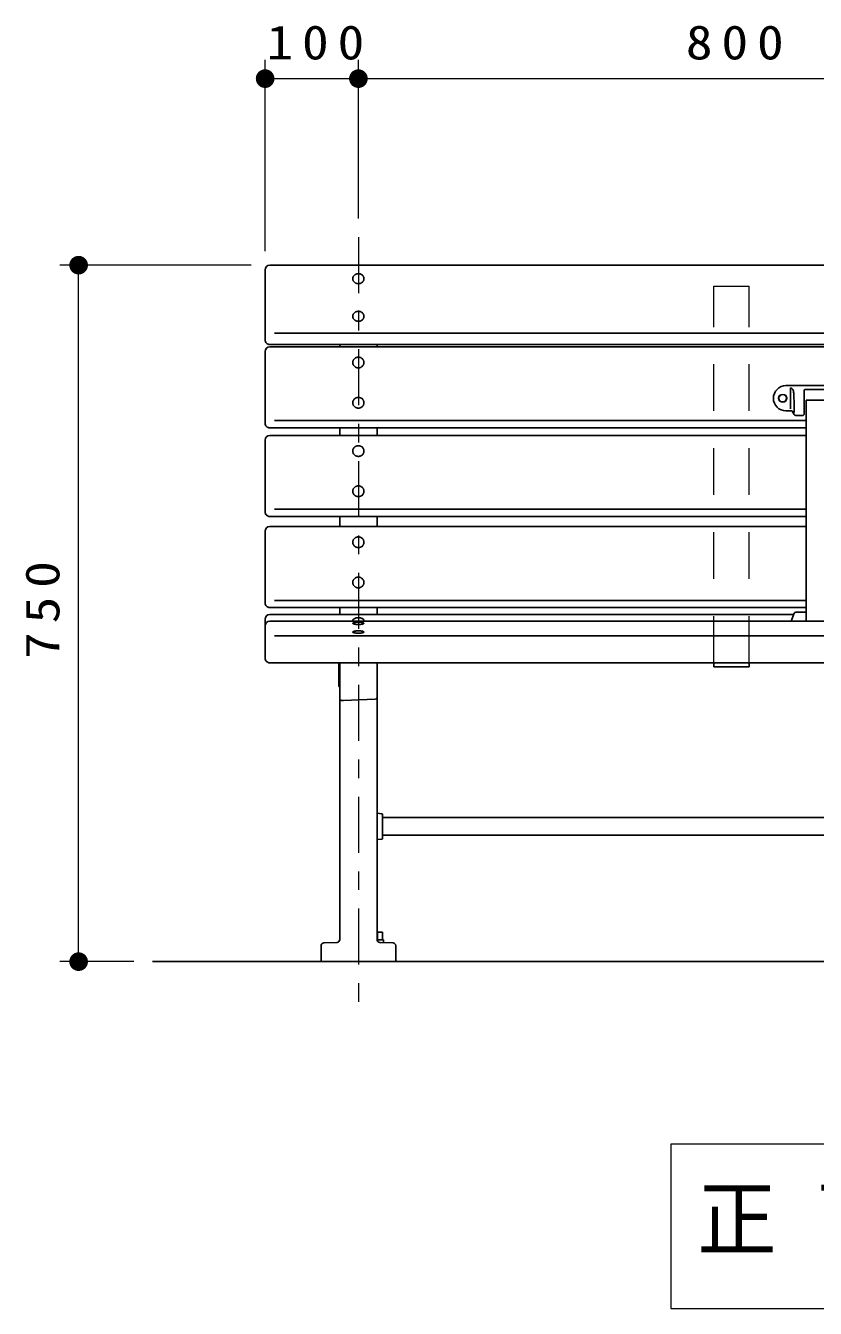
# Model space of a CAD drawing. Units: millimetres on the paper, scale 1:20. Extents: x -365 to 12, y -47 to 257.
# Drawn here: x -312.4 to -270.1, y 70.8 to 139.6 of the extents above; entities that cross this region are included whole.
import ezdxf

# ---------------------------------------------------------------- set-up
doc = ezdxf.new("R2010")
doc.units = ezdxf.units.MM
doc.linetypes.add('USER1', pattern=[4.5, 2.5, -2])
doc.linetypes.add('USER2', pattern=[6, 3, -1, 1, -1])
doc.layers.add('LY_1', color=7, linetype='Continuous', lineweight=25)
doc.styles.add('ＭＳ ゴシック', font='')
doc.styles.get('ＭＳ ゴシック').set_extended_font_data('MS Gothic')

# ---------------------------------------------------------------- blocks, each defined once
blk = doc.blocks.new('filled_dot')
at = {"color": 0, "linetype": 'Continuous', "lineweight": -2, "const_width": 1.25}
blk.add_lwpolyline([(-0.625, 0, 1), (0.625, 0, 1)], format="xyb", close=True, dxfattribs=at)

msp = doc.modelspace()

# ---------------------------------------------------------------- linework, layer by layer
at = {"layer": 'LY_1', "lineweight": 13}
for p, q in [((-299.596, 127.526), (-299.596, 137.776)), ((-294.596, 129.276), (-294.596, 137.776)), ((-299.596, 136.776), (-294.596, 136.776)), ((-294.596, 136.776), (-254.596, 136.776)), ((-300.346, 126.776), (-310.596, 126.776)), ((-309.596, 89.435), (-309.596, 126.776)), ((-306.63, 89.435), (-310.596, 89.435)), ((-277.84, 79.647), (-277.84, 70.847)), ((-230.04, 79.647), (-277.84, 79.647)), ((-277.84, 70.847), (-230.04, 70.847))]:
    msp.add_line(p, q, dxfattribs=at)
at = {"layer": 'LY_1', "linetype": 'USER2', "lineweight": 13}
msp.add_line((-294.596, 128.276), (-294.596, 86.345), dxfattribs=at)
at = {"layer": 'LY_1', "color": 4}
for p, q in [((-299.346, 126.776), (-209.846, 126.776)), ((-299.596, 126.526), (-299.596, 122.773)), ((-299.346, 122.523), (-209.846, 122.523)), ((-295.596, 122.523), (-295.596, 122.393)), ((-293.596, 122.523), (-293.596, 122.393)), ((-299.596, 122.143), (-299.596, 118.3)), ((-299.346, 122.393), (-209.846, 122.393)), ((-299.346, 118.05), (-270.596, 118.05)), ((-299.346, 117.647), (-270.596, 117.647)), ((-295.596, 118.05), (-295.596, 117.647)), ((-293.596, 118.05), (-293.596, 117.647)), ((-299.596, 117.397), (-299.596, 113.554)), ((-299.346, 113.304), (-270.596, 113.304)), ((-295.596, 113.304), (-295.596, 112.758)), ((-293.596, 113.304), (-293.596, 112.758)), ((-299.596, 112.508), (-299.596, 108.665)), ((-299.346, 112.758), (-270.596, 112.758)), ((-299.346, 108.415), (-270.596, 108.415)), ((-299.346, 108.045), (-271.258, 108.045)), ((-295.596, 108.415), (-295.596, 108.045)), ((-293.596, 108.415), (-293.596, 108.045)), ((-299.596, 107.795), (-299.596, 105.709)), ((-299.346, 107.689), (-209.846, 107.689)), ((-299.346, 105.459), (-209.846, 105.459)), ((-295.646, 105.459), (-295.646, 104.185)), ((-295.596, 105.459), (-295.596, 90.619)), ((-293.596, 105.459), (-293.596, 90.619)), ((-295.646, 104.185), (-295.596, 104.183)), ((-295.396, 103.435), (-295.5, 103.439)), ((-295.396, 103.435), (-293.692, 103.503)), ((-293.596, 97.391), (-293.341, 97.364)), ((-293.296, 97.315), (-293.296, 96.055)), ((-293.296, 97.162), (-255.596, 97.162)), ((-293.341, 96.005), (-293.596, 95.978)), ((-293.296, 96.207), (-255.596, 96.207)), ((-296.596, 90.29), (-296.596, 89.435)), ((-296.452, 90.44), (-295.74, 90.469)), ((-292.74, 90.44), (-293.452, 90.469)), ((-292.596, 90.29), (-292.596, 89.435)), ((-305.63, 89.435), (-205.846, 89.435))]:
    msp.add_line(p, q, dxfattribs=at)
at = {"layer": 'LY_1', "linetype": 'USER1', "lineweight": 13}
for p, q in [((-275.546, 125.655), (-273.646, 125.655)), ((-275.546, 105.459), (-275.546, 125.655)), ((-273.646, 105.459), (-273.646, 125.655))]:
    msp.add_line(p, q, dxfattribs=at)
at = {"layer": 'LY_1'}
for p, q in [((-299.096, 123.137), (-210.096, 123.137)), ((-271.671, 120.315), (-268.596, 120.315)), ((-271.428, 120.204), (-271.428, 119.066)), ((-270.692, 118.815), (-270.692, 120.058)), ((-270.642, 120.108), (-268.596, 120.108)), ((-271.232, 119.29), (-271.232, 118.873)), ((-268.596, 119.545), (-270.596, 119.545)), ((-270.596, 107.689), (-270.596, 119.545)), ((-299.096, 118.44), (-270.596, 118.44)), ((-271.671, 118.965), (-271.356, 118.965)), ((-271.334, 118.952), (-271.237, 118.768)), ((-270.792, 118.715), (-271.149, 118.715)), ((-299.096, 113.694), (-270.596, 113.694)), ((-299.096, 108.805), (-270.596, 108.805)), ((-271.234, 108.11), (-271.394, 107.689)), ((-270.596, 108.175), (-271.14, 108.175)), ((-299.096, 106.898), (-210.096, 106.898)), ((-275.546, 105.234), (-275.546, 105.459)), ((-275.546, 105.234), (-273.646, 105.234)), ((-273.646, 105.234), (-273.646, 105.459)), ((-293.297, 91.01), (-293.596, 91.01)), ((-293.572, 90.61), (-293.572, 91.01)), ((-293.297, 90.61), (-293.297, 91.01)), ((-293.246, 90.61), (-293.596, 90.61)), ((-293.246, 90.461), (-293.246, 90.61))]:
    msp.add_line(p, q, dxfattribs=at)
at = {"layer": 'LY_1', "color": 4}
for points in [[(-294.296, 126.05), (-294.297, 126.073), (-294.3, 126.096), (-294.306, 126.119), (-294.314, 126.142), (-294.324, 126.163), (-294.336, 126.184), (-294.35, 126.204), (-294.366, 126.223), (-294.384, 126.24), (-294.403, 126.256), (-294.424, 126.27), (-294.446, 126.283), (-294.469, 126.293), (-294.493, 126.302), (-294.518, 126.309), (-294.544, 126.315), (-294.57, 126.318), (-294.596, 126.319), (-294.622, 126.318), (-294.648, 126.315), (-294.674, 126.309), (-294.699, 126.302), (-294.723, 126.293), (-294.746, 126.283), (-294.768, 126.27), (-294.789, 126.256), (-294.808, 126.24), (-294.826, 126.223), (-294.842, 126.204), (-294.856, 126.184), (-294.868, 126.163), (-294.878, 126.142), (-294.886, 126.119), (-294.891, 126.096), (-294.895, 126.073), (-294.896, 126.05), (-294.895, 126.026), (-294.891, 126.003), (-294.886, 125.98), (-294.878, 125.958), (-294.868, 125.936), (-294.856, 125.915), (-294.842, 125.895), (-294.826, 125.877), (-294.808, 125.86), (-294.789, 125.844), (-294.768, 125.829), (-294.746, 125.817), (-294.723, 125.806), (-294.699, 125.797), (-294.674, 125.79), (-294.648, 125.785), (-294.622, 125.782), (-294.596, 125.781), (-294.57, 125.782), (-294.544, 125.785), (-294.518, 125.79), (-294.493, 125.797), (-294.469, 125.806), (-294.446, 125.817), (-294.424, 125.829), (-294.403, 125.844), (-294.384, 125.86), (-294.366, 125.877), (-294.35, 125.895), (-294.336, 125.915), (-294.324, 125.936), (-294.314, 125.958), (-294.306, 125.98), (-294.3, 126.003), (-294.297, 126.026)], [(-294.296, 124.033), (-294.297, 124.057), (-294.3, 124.08), (-294.306, 124.103), (-294.314, 124.125), (-294.324, 124.147), (-294.336, 124.168), (-294.35, 124.187), (-294.366, 124.206), (-294.384, 124.223), (-294.403, 124.239), (-294.424, 124.253), (-294.446, 124.266), (-294.469, 124.277), (-294.493, 124.286), (-294.518, 124.293), (-294.544, 124.298), (-294.57, 124.301), (-294.596, 124.302), (-294.622, 124.301), (-294.648, 124.298), (-294.674, 124.293), (-294.699, 124.286), (-294.723, 124.277), (-294.746, 124.266), (-294.768, 124.253), (-294.789, 124.239), (-294.808, 124.223), (-294.826, 124.206), (-294.842, 124.187), (-294.856, 124.168), (-294.868, 124.147), (-294.878, 124.125), (-294.886, 124.103), (-294.891, 124.08), (-294.895, 124.057), (-294.896, 124.033), (-294.895, 124.01), (-294.891, 123.986), (-294.886, 123.964), (-294.878, 123.941), (-294.868, 123.919), (-294.856, 123.899), (-294.842, 123.879), (-294.826, 123.86), (-294.808, 123.843), (-294.789, 123.827), (-294.768, 123.813), (-294.746, 123.8), (-294.723, 123.789), (-294.699, 123.78), (-294.674, 123.773), (-294.648, 123.768), (-294.622, 123.765), (-294.596, 123.764), (-294.57, 123.765), (-294.544, 123.768), (-294.518, 123.773), (-294.493, 123.78), (-294.469, 123.789), (-294.446, 123.8), (-294.424, 123.813), (-294.403, 123.827), (-294.384, 123.843), (-294.366, 123.86), (-294.35, 123.879), (-294.336, 123.899), (-294.324, 123.919), (-294.314, 123.941), (-294.306, 123.964), (-294.3, 123.986), (-294.297, 124.01)], [(-294.296, 121.556), (-294.297, 121.581), (-294.3, 121.606), (-294.306, 121.63), (-294.314, 121.654), (-294.324, 121.678), (-294.336, 121.7), (-294.35, 121.721), (-294.366, 121.741), (-294.384, 121.759), (-294.403, 121.776), (-294.424, 121.792), (-294.446, 121.805), (-294.469, 121.817), (-294.493, 121.826), (-294.518, 121.834), (-294.544, 121.839), (-294.57, 121.843), (-294.596, 121.844), (-294.622, 121.843), (-294.648, 121.839), (-294.674, 121.834), (-294.699, 121.826), (-294.723, 121.817), (-294.746, 121.805), (-294.768, 121.792), (-294.789, 121.776), (-294.808, 121.759), (-294.826, 121.741), (-294.842, 121.721), (-294.856, 121.7), (-294.868, 121.678), (-294.878, 121.654), (-294.886, 121.63), (-294.891, 121.606), (-294.895, 121.581), (-294.896, 121.556), (-294.895, 121.531), (-294.891, 121.506), (-294.886, 121.482), (-294.878, 121.458), (-294.868, 121.434), (-294.856, 121.412), (-294.842, 121.391), (-294.826, 121.371), (-294.808, 121.353), (-294.789, 121.336), (-294.768, 121.32), (-294.746, 121.307), (-294.723, 121.295), (-294.699, 121.286), (-294.674, 121.278), (-294.648, 121.273), (-294.622, 121.269), (-294.596, 121.268), (-294.57, 121.269), (-294.544, 121.273), (-294.518, 121.278), (-294.493, 121.286), (-294.469, 121.295), (-294.446, 121.307), (-294.424, 121.32), (-294.403, 121.336), (-294.384, 121.353), (-294.366, 121.371), (-294.35, 121.391), (-294.336, 121.412), (-294.324, 121.434), (-294.314, 121.458), (-294.306, 121.482), (-294.3, 121.506), (-294.297, 121.531)], [(-294.296, 119.399), (-294.297, 119.424), (-294.3, 119.449), (-294.306, 119.473), (-294.314, 119.497), (-294.324, 119.52), (-294.336, 119.543), (-294.35, 119.564), (-294.366, 119.584), (-294.384, 119.602), (-294.403, 119.619), (-294.424, 119.634), (-294.446, 119.648), (-294.469, 119.659), (-294.493, 119.669), (-294.518, 119.677), (-294.544, 119.682), (-294.57, 119.685), (-294.596, 119.686), (-294.622, 119.685), (-294.648, 119.682), (-294.674, 119.677), (-294.699, 119.669), (-294.723, 119.659), (-294.746, 119.648), (-294.768, 119.634), (-294.789, 119.619), (-294.808, 119.602), (-294.826, 119.584), (-294.842, 119.564), (-294.856, 119.543), (-294.868, 119.52), (-294.878, 119.497), (-294.886, 119.473), (-294.891, 119.449), (-294.895, 119.424), (-294.896, 119.399), (-294.895, 119.374), (-294.891, 119.349), (-294.886, 119.324), (-294.878, 119.3), (-294.868, 119.277), (-294.856, 119.255), (-294.842, 119.234), (-294.826, 119.214), (-294.808, 119.195), (-294.789, 119.178), (-294.768, 119.163), (-294.746, 119.15), (-294.723, 119.138), (-294.699, 119.129), (-294.674, 119.121), (-294.648, 119.116), (-294.622, 119.112), (-294.596, 119.111), (-294.57, 119.112), (-294.544, 119.116), (-294.518, 119.121), (-294.493, 119.129), (-294.469, 119.138), (-294.446, 119.15), (-294.424, 119.163), (-294.403, 119.178), (-294.384, 119.195), (-294.366, 119.214), (-294.35, 119.234), (-294.336, 119.255), (-294.324, 119.277), (-294.314, 119.3), (-294.306, 119.324), (-294.3, 119.349), (-294.297, 119.374)], [(-294.296, 116.81), (-294.297, 116.835), (-294.3, 116.86), (-294.306, 116.885), (-294.314, 116.909), (-294.324, 116.932), (-294.336, 116.954), (-294.35, 116.975), (-294.366, 116.995), (-294.384, 117.014), (-294.403, 117.031), (-294.424, 117.046), (-294.446, 117.059), (-294.469, 117.071), (-294.493, 117.08), (-294.518, 117.088), (-294.544, 117.093), (-294.57, 117.097), (-294.596, 117.098), (-294.622, 117.097), (-294.648, 117.093), (-294.674, 117.088), (-294.699, 117.08), (-294.723, 117.071), (-294.746, 117.059), (-294.768, 117.046), (-294.789, 117.031), (-294.808, 117.014), (-294.826, 116.995), (-294.842, 116.975), (-294.856, 116.954), (-294.868, 116.932), (-294.878, 116.909), (-294.886, 116.885), (-294.891, 116.86), (-294.895, 116.835), (-294.896, 116.81), (-294.895, 116.785), (-294.891, 116.76), (-294.886, 116.736), (-294.878, 116.712), (-294.868, 116.689), (-294.856, 116.666), (-294.842, 116.645), (-294.826, 116.625), (-294.808, 116.607), (-294.789, 116.59), (-294.768, 116.575), (-294.746, 116.561), (-294.723, 116.55), (-294.699, 116.54), (-294.674, 116.532), (-294.648, 116.527), (-294.622, 116.524), (-294.596, 116.523), (-294.57, 116.524), (-294.544, 116.527), (-294.518, 116.532), (-294.493, 116.54), (-294.469, 116.55), (-294.446, 116.561), (-294.424, 116.575), (-294.403, 116.59), (-294.384, 116.607), (-294.366, 116.625), (-294.35, 116.645), (-294.336, 116.666), (-294.324, 116.689), (-294.314, 116.712), (-294.306, 116.736), (-294.3, 116.76), (-294.297, 116.785)], [(-294.296, 114.653), (-294.297, 114.678), (-294.3, 114.703), (-294.306, 114.727), (-294.314, 114.751), (-294.324, 114.775), (-294.336, 114.797), (-294.35, 114.818), (-294.366, 114.838), (-294.384, 114.856), (-294.403, 114.873), (-294.424, 114.889), (-294.446, 114.902), (-294.469, 114.914), (-294.493, 114.923), (-294.518, 114.931), (-294.544, 114.936), (-294.57, 114.939), (-294.596, 114.941), (-294.622, 114.939), (-294.648, 114.936), (-294.674, 114.931), (-294.699, 114.923), (-294.723, 114.914), (-294.746, 114.902), (-294.768, 114.889), (-294.789, 114.873), (-294.808, 114.856), (-294.826, 114.838), (-294.842, 114.818), (-294.856, 114.797), (-294.868, 114.775), (-294.878, 114.751), (-294.886, 114.727), (-294.891, 114.703), (-294.895, 114.678), (-294.896, 114.653), (-294.895, 114.628), (-294.891, 114.603), (-294.886, 114.579), (-294.878, 114.555), (-294.868, 114.531), (-294.856, 114.509), (-294.842, 114.488), (-294.826, 114.468), (-294.808, 114.45), (-294.789, 114.433), (-294.768, 114.417), (-294.746, 114.404), (-294.723, 114.392), (-294.699, 114.383), (-294.674, 114.375), (-294.648, 114.37), (-294.622, 114.366), (-294.596, 114.365), (-294.57, 114.366), (-294.544, 114.37), (-294.518, 114.375), (-294.493, 114.383), (-294.469, 114.392), (-294.446, 114.404), (-294.424, 114.417), (-294.403, 114.433), (-294.384, 114.45), (-294.366, 114.468), (-294.35, 114.488), (-294.336, 114.509), (-294.324, 114.531), (-294.314, 114.555), (-294.306, 114.579), (-294.3, 114.603), (-294.297, 114.628)], [(-294.296, 111.921), (-294.297, 111.946), (-294.3, 111.97), (-294.306, 111.995), (-294.314, 112.019), (-294.324, 112.042), (-294.336, 112.064), (-294.35, 112.085), (-294.366, 112.105), (-294.384, 112.124), (-294.403, 112.141), (-294.424, 112.156), (-294.446, 112.17), (-294.469, 112.181), (-294.493, 112.191), (-294.518, 112.198), (-294.544, 112.204), (-294.57, 112.207), (-294.596, 112.208), (-294.622, 112.207), (-294.648, 112.204), (-294.674, 112.198), (-294.699, 112.191), (-294.723, 112.181), (-294.746, 112.17), (-294.768, 112.156), (-294.789, 112.141), (-294.808, 112.124), (-294.826, 112.105), (-294.842, 112.085), (-294.856, 112.064), (-294.868, 112.042), (-294.878, 112.019), (-294.886, 111.995), (-294.891, 111.97), (-294.895, 111.946), (-294.896, 111.921), (-294.895, 111.895), (-294.891, 111.871), (-294.886, 111.846), (-294.878, 111.822), (-294.868, 111.799), (-294.856, 111.777), (-294.842, 111.756), (-294.826, 111.736), (-294.808, 111.717), (-294.789, 111.7), (-294.768, 111.685), (-294.746, 111.671), (-294.723, 111.66), (-294.699, 111.65), (-294.674, 111.643), (-294.648, 111.637), (-294.622, 111.634), (-294.596, 111.633), (-294.57, 111.634), (-294.544, 111.637), (-294.518, 111.643), (-294.493, 111.65), (-294.469, 111.66), (-294.446, 111.671), (-294.424, 111.685), (-294.403, 111.7), (-294.384, 111.717), (-294.366, 111.736), (-294.35, 111.756), (-294.336, 111.777), (-294.324, 111.799), (-294.314, 111.822), (-294.306, 111.846), (-294.3, 111.871), (-294.297, 111.895)], [(-294.296, 109.763), (-294.297, 109.788), (-294.3, 109.813), (-294.306, 109.838), (-294.314, 109.862), (-294.324, 109.885), (-294.336, 109.907), (-294.35, 109.928), (-294.366, 109.948), (-294.384, 109.967), (-294.403, 109.984), (-294.424, 109.999), (-294.446, 110.012), (-294.469, 110.024), (-294.493, 110.034), (-294.518, 110.041), (-294.544, 110.047), (-294.57, 110.05), (-294.596, 110.051), (-294.622, 110.05), (-294.648, 110.047), (-294.674, 110.041), (-294.699, 110.034), (-294.723, 110.024), (-294.746, 110.012), (-294.768, 109.999), (-294.789, 109.984), (-294.808, 109.967), (-294.826, 109.948), (-294.842, 109.928), (-294.856, 109.907), (-294.868, 109.885), (-294.878, 109.862), (-294.886, 109.838), (-294.891, 109.813), (-294.895, 109.788), (-294.896, 109.763), (-294.895, 109.738), (-294.891, 109.713), (-294.886, 109.689), (-294.878, 109.665), (-294.868, 109.642), (-294.856, 109.619), (-294.842, 109.598), (-294.826, 109.578), (-294.808, 109.56), (-294.789, 109.543), (-294.768, 109.528), (-294.746, 109.514), (-294.723, 109.503), (-294.699, 109.493), (-294.674, 109.485), (-294.648, 109.48), (-294.622, 109.477), (-294.596, 109.476), (-294.57, 109.477), (-294.544, 109.48), (-294.518, 109.485), (-294.493, 109.493), (-294.469, 109.503), (-294.446, 109.514), (-294.424, 109.528), (-294.403, 109.543), (-294.384, 109.56), (-294.366, 109.578), (-294.35, 109.598), (-294.336, 109.619), (-294.324, 109.642), (-294.314, 109.665), (-294.306, 109.689), (-294.3, 109.713), (-294.297, 109.738)], [(-294.296, 107.574), (-294.297, 107.579), (-294.3, 107.585), (-294.306, 107.59), (-294.314, 107.595), (-294.324, 107.6), (-294.336, 107.605), (-294.35, 107.61), (-294.366, 107.614), (-294.384, 107.618), (-294.403, 107.622), (-294.424, 107.625), (-294.446, 107.628), (-294.469, 107.63), (-294.493, 107.632), (-294.518, 107.634), (-294.544, 107.635), (-294.57, 107.636), (-294.596, 107.636), (-294.622, 107.636), (-294.648, 107.635), (-294.674, 107.634), (-294.699, 107.632), (-294.723, 107.63), (-294.746, 107.628), (-294.768, 107.625), (-294.789, 107.622), (-294.808, 107.618), (-294.826, 107.614), (-294.842, 107.61), (-294.856, 107.605), (-294.868, 107.6), (-294.878, 107.595), (-294.886, 107.59), (-294.891, 107.585), (-294.895, 107.579), (-294.896, 107.574), (-294.895, 107.568), (-294.891, 107.563), (-294.886, 107.558), (-294.878, 107.552), (-294.868, 107.547), (-294.856, 107.543), (-294.842, 107.538), (-294.826, 107.534), (-294.808, 107.53), (-294.789, 107.526), (-294.768, 107.523), (-294.746, 107.52), (-294.723, 107.517), (-294.699, 107.515), (-294.674, 107.513), (-294.648, 107.512), (-294.622, 107.512), (-294.596, 107.511), (-294.57, 107.512), (-294.544, 107.512), (-294.518, 107.513), (-294.493, 107.515), (-294.469, 107.517), (-294.446, 107.52), (-294.424, 107.523), (-294.403, 107.526), (-294.384, 107.53), (-294.366, 107.534), (-294.35, 107.538), (-294.336, 107.543), (-294.324, 107.547), (-294.314, 107.552), (-294.306, 107.558), (-294.3, 107.563), (-294.297, 107.568)], [(-294.296, 107.106), (-294.297, 107.111), (-294.3, 107.117), (-294.306, 107.122), (-294.314, 107.127), (-294.324, 107.132), (-294.336, 107.137), (-294.35, 107.142), (-294.366, 107.146), (-294.384, 107.15), (-294.403, 107.154), (-294.424, 107.157), (-294.446, 107.16), (-294.469, 107.162), (-294.493, 107.165), (-294.518, 107.166), (-294.544, 107.167), (-294.57, 107.168), (-294.596, 107.168), (-294.622, 107.168), (-294.648, 107.167), (-294.674, 107.166), (-294.699, 107.165), (-294.723, 107.162), (-294.746, 107.16), (-294.768, 107.157), (-294.789, 107.154), (-294.808, 107.15), (-294.826, 107.146), (-294.842, 107.142), (-294.856, 107.137), (-294.868, 107.132), (-294.878, 107.127), (-294.886, 107.122), (-294.891, 107.117), (-294.895, 107.111), (-294.896, 107.106), (-294.895, 107.1), (-294.891, 107.095), (-294.886, 107.09), (-294.878, 107.085), (-294.868, 107.08), (-294.856, 107.075), (-294.842, 107.07), (-294.826, 107.066), (-294.808, 107.062), (-294.789, 107.058), (-294.768, 107.055), (-294.746, 107.052), (-294.723, 107.049), (-294.699, 107.047), (-294.674, 107.046), (-294.648, 107.045), (-294.622, 107.044), (-294.596, 107.044), (-294.57, 107.044), (-294.544, 107.045), (-294.518, 107.046), (-294.493, 107.047), (-294.469, 107.049), (-294.446, 107.052), (-294.424, 107.055), (-294.403, 107.058), (-294.384, 107.062), (-294.366, 107.066), (-294.35, 107.07), (-294.336, 107.075), (-294.324, 107.08), (-294.314, 107.085), (-294.306, 107.09), (-294.3, 107.095), (-294.297, 107.1)]]:
    msp.add_lwpolyline(points, close=True, dxfattribs=at)
at = {"layer": 'LY_1'}
msp.add_lwpolyline([(-271.428, 120.204), (-271.39, 120.185), (-271.355, 120.162), (-271.325, 120.135), (-271.3, 120.103), (-271.283, 120.066), (-271.271, 120.024), (-271.263, 119.975), (-271.257, 119.919), (-271.252, 119.85), (-271.248, 119.774), (-271.244, 119.694), (-271.241, 119.613), (-271.239, 119.533), (-271.237, 119.457), (-271.235, 119.388), (-271.234, 119.33), (-271.233, 119.285), (-271.232, 119.255), (-271.232, 119.244), (-271.232, 119.255), (-271.232, 119.29)], dxfattribs=at)
at = {"layer": 'LY_1', "color": 4}
msp.add_lwpolyline([(-294.302, 107.689), (-294.297, 107.709), (-294.297, 107.73), (-294.302, 107.751), (-294.314, 107.771), (-294.33, 107.79), (-294.351, 107.808), (-294.377, 107.824), (-294.408, 107.839), (-294.441, 107.851), (-294.478, 107.86), (-294.516, 107.867), (-294.557, 107.871), (-294.597, 107.873), (-294.638, 107.871), (-294.678, 107.867), (-294.717, 107.86), (-294.753, 107.85), (-294.787, 107.838), (-294.816, 107.823), (-294.842, 107.807), (-294.863, 107.789), (-294.879, 107.77), (-294.89, 107.749), (-294.895, 107.729), (-294.895, 107.709), (-294.89, 107.689)], dxfattribs=at)
at = {"layer": 'LY_1', "lineweight": 13}
msp.add_circle((-271.846, 119.64), 0.225, dxfattribs=at)
at = {"layer": 'LY_1'}
msp.add_circle((-271.846, 119.64), 0.2, dxfattribs=at)
at = {"layer": 'LY_1', "color": 4}
for centre, radius, start, end in [((-299.346, 126.526), 0.25, 89.99998, 179.99996), ((-299.346, 122.773), 0.25, 179.99998, 270.00002), ((-299.346, 122.143), 0.25, 89.99998, 179.99996), ((-299.346, 118.3), 0.25, 179.99998, 270.00002), ((-299.346, 117.397), 0.25, 89.99998, 179.99996), ((-299.346, 113.554), 0.25, 179.99998, 270.00002), ((-299.346, 112.508), 0.25, 89.99998, 179.99996), ((-299.346, 108.665), 0.25, 179.99998, 270.00002), ((-299.346, 107.795), 0.25, 89.99998, 179.99996), ((-299.346, 107.439), 0.25, 89.99998, 179.99996), ((-299.346, 105.709), 0.25, 179.99998, 270.00002), ((-295.496, 103.539), 0.1, 179.99992, 267.70932), ((-293.696, 103.603), 0.1, 272.29054, 359.99996), ((-293.346, 97.315), 0.05, 0, 83.99099), ((-293.346, 96.055), 0.05, 276.009, 0), ((-296.446, 90.29), 0.15, 92.29005, 179.99996), ((-295.746, 90.619), 0.15, 272.29, 0), ((-293.446, 90.619), 0.15, 179.99996, 267.70997), ((-292.746, 90.29), 0.15, 0, 87.70991)]:
    msp.add_arc(centre, radius, start, end, dxfattribs=at)
at = {"layer": 'LY_1'}
for centre, radius, start, end in [((-271.671, 119.64), 0.675, 90, 270), ((-270.642, 120.058), 0.05, 90, 180), ((-271.356, 118.94), 0.025, 27.86749, 90), ((-271.149, 118.815), 0.1, 207.86749, 270), ((-270.792, 118.815), 0.1, 270, 0), ((-271.14, 108.075), 0.1, 90, 159.20314)]:
    msp.add_arc(centre, radius, start, end, dxfattribs=at)

# ---------------------------------------------------------------- block references
at = {"layer": 'LY_1', "lineweight": 13, "xscale": 0.4, "yscale": 0.4}
msp.add_blockref('filled_dot', (-299.596, 136.776), dxfattribs=at)
for p, rotation in [((-294.596, 136.776), 180), ((-309.596, 126.776), 270), ((-309.596, 89.435), 90)]:
    msp.add_blockref('filled_dot', p, dxfattribs=dict(at, rotation=rotation))

# ---------------------------------------------------------------- texts
at = {"layer": 'LY_1', "style": 'ＭＳ ゴシック'}
for s, insert, char_height, attachment_point in [('\\T1.33;\\W1.15;100', (-296.667, 137.776), 1.833, 8), ('\\T1.33;\\W1.15;800', (-274.179, 137.776), 1.833, 8), ('\\T1.5;\\W0.95;正面図\u3000S=1/20', (-276.44, 75.247), 3.299, 4)]:
    msp.add_mtext(s, dxfattribs=dict(at, insert=insert, char_height=char_height, attachment_point=attachment_point))
at = {"layer": 'LY_1', "insert": (-310.596, 108.521), "char_height": 1.833, "attachment_point": 8, "rotation": 90, "style": 'ＭＳ ゴシック'}
msp.add_mtext('\\T1.33;\\W1.15;750', dxfattribs=at)

doc.saveas('drawing.dxf')
